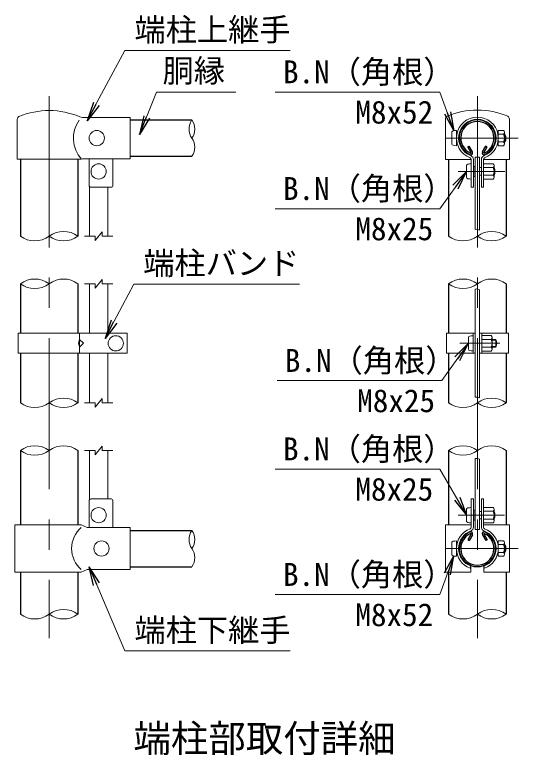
# Model space of a CAD drawing. Units: millimetres, scale not verified. Extents: x -4200 to 4200, y -2970 to 2970.
# Drawn here: x 975 to 2033, y 327 to 1881 of the extents above; entities that cross this region are included whole.
import ezdxf
from ezdxf.enums import TextEntityAlignment as Align

# ---------------------------------------------------------------- set-up
doc = ezdxf.new("R2010")
doc.units = ezdxf.units.MM
doc.header["$LTSCALE"] = 10
doc.linetypes.add('USER1', pattern=[50.8, 31.75, -6.35, 6.35, -6.35])
for name, color, linetype, lineweight in [('0-0_D-TTL-TXT', 7, 'Continuous', 25), ('0-3_D-BMK', 2, 'USER1', 13), ('0-4_D-STR1', 1, 'Continuous', 25), ('0-5_D-STR-DIM', 7, 'Continuous', 13), ('0-B_D-STR3', 3, 'Continuous', 13), ('0-C_D-STR-TXT', 7, 'Continuous', 13)]:
    doc.layers.add(name, color=color, linetype=linetype, lineweight=lineweight)
doc.layers.add('0-6_0', color=7, linetype='Continuous')
doc.styles.add('ＭＳ ゴシック', font='')
doc.styles.get('ＭＳ ゴシック').set_extended_font_data('MS Gothic')

# ---------------------------------------------------------------- blocks, each defined once
blk = doc.blocks.new('_Open')
at = {"layer": '0-6_0'}
blk.add_line((-10, 1.667), (0, 0), dxfattribs=at)
blk.add_lwpolyline([(-10, -1.667), (0, 0), (-10, 0)], dxfattribs=at)

msp = doc.modelspace()

# ---------------------------------------------------------------- linework, layer by layer
at = {"layer": '0-3_D-BMK'}
for p, q in [((1047.29, 1710.56), (1047.29, 572.56)), ((1947.29, 1710.56), (1947.29, 572.56)), ((1881.23, 1622.56), (2033.1, 1622.56)), ((1907.23, 1552.56), (2004.99, 1552.56)), ((1910.63, 1191.55), (1994.39, 1191.55)), ((1939.59, 1191.55), (1978.19, 1191.55)), ((1906.81, 830.66), (2004.56, 830.66)), ((1881.23, 760.66), (2033.1, 760.66))]:
    msp.add_line(p, q, dxfattribs=at)
at = {"layer": '0-4_D-STR1'}
for p, q in [((1217.29, 1660.56), (1347.32, 1660.56)), ((1926.92, 1604.05), (1929.7, 1605.66)), ((1933.94, 1591.9), (1926.92, 1604.05)), ((1936.72, 1593.5), (1929.7, 1605.66)), ((1957.85, 1593.5), (1964.87, 1605.66)), ((1960.63, 1591.9), (1967.65, 1604.05)), ((1967.65, 1604.05), (1964.87, 1605.66)), ((986.79, 1578.16), (986.79, 1416.56)), ((1107.79, 1578.16), (1107.79, 1416.56)), ((1217.29, 1584.36), (1347.32, 1584.36)), ((1886.79, 1577.56), (1886.79, 1416.56)), ((2007.79, 1577.56), (2007.79, 1416.56)), ((986.79, 1316.56), (986.79, 1212.55)), ((1107.79, 1316.56), (1107.79, 1212.55)), ((1886.79, 1316.56), (1886.79, 1212.55)), ((2007.79, 1316.56), (2007.79, 1212.55)), ((986.79, 1170.55), (986.79, 1066.56)), ((1107.79, 1170.55), (1107.79, 1066.56)), ((1886.79, 1170.55), (1886.79, 1066.56)), ((2007.79, 1170.55), (2007.79, 1066.56)), ((986.79, 966.56), (986.79, 810.66)), ((1107.79, 966.56), (1107.79, 810.66)), ((1886.79, 966.56), (1886.79, 810.66)), ((2007.79, 966.56), (2007.79, 810.66)), ((1217.29, 798.66), (1347.32, 798.66)), ((1933.94, 791.32), (1926.92, 779.17)), ((1926.92, 779.17), (1929.7, 777.56)), ((1936.72, 789.72), (1929.7, 777.56)), ((1957.85, 789.72), (1964.87, 777.56)), ((1960.63, 791.32), (1967.65, 779.17)), ((1967.65, 779.17), (1964.87, 777.56)), ((1217.29, 722.46), (1347.32, 722.46)), ((986.79, 710.66), (986.79, 622.66)), ((1107.79, 710.66), (1107.79, 622.66)), ((1886.79, 710.66), (1886.79, 622.66)), ((2007.79, 710.66), (2007.79, 622.66))]:
    msp.add_line(p, q, dxfattribs=at)
for centre, radius, start, end in [((1947.29, 1622.56), 38.1, 294.32478, 245.67522), ((1947.29, 1622.56), 34.89, 294.32478, 245.67522), ((1933.24, 1591.5), 4.01, 245.67522, 30), ((1933.24, 1591.5), 0.802, 245.67522, 30), ((1961.33, 1591.5), 4.01, 150, 294.32478), ((1961.33, 1591.5), 0.802, 150, 294.32478), ((1947.29, 760.66), 38.1, 114.32478, 65.67522), ((1933.24, 791.72), 4.01, 330, 114.32478), ((1961.33, 791.72), 4.01, 65.67522, 210), ((1947.29, 760.66), 34.89, 114.32478, 65.67522), ((1933.24, 791.72), 0.802, 330, 114.32478), ((1961.33, 791.72), 0.802, 65.67522, 210)]:
    msp.add_arc(centre, radius, start, end, dxfattribs=at)
at = {"layer": '0-5_D-STR-DIM'}
for p, q in [((1121.29, 1416.56), (1143.79, 1416.56)), ((1143.79, 1407.56), (1158.79, 1425.56)), ((1143.79, 1407.56), (1143.79, 1416.56)), ((1158.79, 1416.56), (1158.79, 1425.56)), ((1158.79, 1416.56), (1181.29, 1416.56)), ((1143.79, 1307.56), (1158.79, 1325.56)), ((1158.79, 1316.56), (1158.79, 1325.56)), ((1121.29, 1316.56), (1143.79, 1316.56)), ((1143.79, 1307.56), (1143.79, 1316.56)), ((1158.79, 1316.56), (1181.29, 1316.56)), ((1143.79, 1057.56), (1158.79, 1075.56)), ((1158.79, 1066.56), (1158.79, 1075.56)), ((1121.29, 1066.56), (1143.79, 1066.56)), ((1143.79, 1057.56), (1143.79, 1066.56)), ((1158.79, 1066.56), (1181.29, 1066.56)), ((1121.29, 966.56), (1143.79, 966.56)), ((1143.79, 957.56), (1158.79, 975.56)), ((1143.79, 957.56), (1143.79, 966.56)), ((1158.79, 966.56), (1158.79, 975.56)), ((1158.79, 966.56), (1181.29, 966.56))]:
    msp.add_line(p, q, dxfattribs=at)
for centre, radius, start, end in [((1374.56, 1641.51), 33.24, 145.03504, 214.96496), ((1320.08, 1641.51), 33.24, 325.03504, 34.96496), ((1320.08, 1603.41), 33.24, 325.03422, 34.96578), ((1944.33, 1415.6), 15.36, 60.95271, 95.76063), ((1017.04, 1457.31), 50.75, 233.41445, 306.58555), ((1077.54, 1375.81), 50.75, 53.41445, 126.58555), ((1077.54, 1457.31), 50.75, 233.41445, 306.58555), ((1917.04, 1457.31), 50.75, 233.41445, 306.58555), ((1977.54, 1375.81), 50.75, 53.41445, 126.58555), ((1977.54, 1457.31), 50.75, 233.41445, 306.58555), ((1017.04, 1275.81), 50.75, 53.41445, 126.58555), ((1077.54, 1275.81), 50.75, 53.41445, 126.58555), ((1917.04, 1275.81), 50.75, 53.41445, 126.58555), ((1977.54, 1275.81), 50.75, 53.41445, 126.58555), ((1017.04, 1357.31), 50.75, 233.41445, 306.58555), ((1917.04, 1357.31), 50.75, 233.41445, 306.58555), ((1944.33, 1290.33), 15.36, 60.95271, 95.76063), ((1077.54, 1025.81), 50.75, 53.41445, 126.58555), ((1944.33, 1063.4), 15.36, 60.95271, 95.76063), ((1977.54, 1025.81), 50.75, 53.41445, 126.58555), ((1017.04, 1107.31), 50.75, 233.41445, 306.58555), ((1077.54, 1107.31), 50.75, 233.41445, 306.58555), ((1917.04, 1107.31), 50.75, 233.41445, 306.58555), ((1977.54, 1107.31), 50.75, 233.41445, 306.58555), ((1017.04, 925.81), 50.75, 53.41445, 126.58555), ((1017.04, 1007.31), 50.75, 233.41445, 306.58555), ((1077.54, 925.81), 50.75, 53.41445, 126.58555), ((1917.04, 925.81), 50.75, 53.41445, 126.58555), ((1917.04, 1007.31), 50.75, 233.41445, 306.58555), ((1977.54, 925.81), 50.75, 53.41445, 126.58555), ((1944.33, 934.67), 15.36, 60.95271, 95.76063), ((1374.56, 779.61), 33.24, 145.03504, 214.96496), ((1320.08, 779.61), 33.24, 325.03504, 34.96496), ((1320.08, 741.51), 33.24, 325.03422, 34.96578), ((1017.04, 663.41), 50.75, 233.41445, 306.58555), ((1077.54, 581.91), 50.75, 53.41445, 126.58555), ((1077.54, 663.41), 50.75, 233.41445, 306.58555), ((1917.04, 663.41), 50.75, 233.41445, 306.58555), ((1977.54, 581.91), 50.75, 53.41445, 126.58555), ((1977.54, 663.41), 50.75, 233.41445, 306.58555)]:
    msp.add_arc(centre, radius, start, end, dxfattribs=at)
at = {"layer": '0-B_D-STR3'}
for p, q in [((1117.24, 1665.96), (1217.29, 1665.96)), ((1217.29, 1579.16), (1217.29, 1665.96)), ((980.29, 1578.16), (980.29, 1662.32)), ((2014.59, 1662.57), (2014.59, 1577.56)), ((1893.69, 1635.56), (1893.69, 1609.56)), ((1903.29, 1638.56), (1903.29, 1606.56)), ((2002.29, 1638.76), (1991.29, 1638.76)), ((1991.29, 1638.76), (1991.29, 1606.36)), ((2004.29, 1635.03), (2004.29, 1610.34)), ((1904.02, 1630.56), (1903.29, 1630.56)), ((1991.29, 1630.56), (1990.55, 1630.56)), ((2002.29, 1630.66), (1991.29, 1630.66)), ((2004.29, 1630.56), (2005.29, 1630.56)), ((2004.29, 1630.56), (2005.29, 1630.56)), ((2004.29, 1629.2), (2005.93, 1629.2)), ((2005.29, 1630.56), (2005.29, 1614.56)), ((1904.02, 1614.56), (1903.29, 1614.56)), ((1991.29, 1614.56), (1990.55, 1614.56)), ((2002.29, 1614.46), (1991.29, 1614.46)), ((2002.29, 1606.36), (1991.29, 1606.36)), ((2004.29, 1615.91), (2005.93, 1615.91)), ((2004.29, 1614.56), (2005.29, 1614.56)), ((2004.29, 1614.56), (2005.29, 1614.56)), ((980.29, 1578.16), (1114.29, 1578.16)), ((1114.29, 1578.16), (1117.29, 1579.16)), ((1117.29, 1579.16), (1217.29, 1579.16)), ((1131.29, 1523.16), (1131.29, 1579.16)), ((1181.29, 1523.16), (1181.29, 1579.16)), ((1934.29, 1519.16), (1934.29, 1577.7)), ((1938.89, 1519.16), (1938.89, 1577.7)), ((1942.79, 1582.56), (1942.79, 1430.78)), ((1942.79, 1582.56), (1951.79, 1582.56)), ((1951.79, 1582.56), (1951.79, 1428.93)), ((1955.69, 1519.16), (1955.69, 1577.7)), ((1960.29, 1519.16), (1960.29, 1577.7)), ((1960.29, 1577.56), (2014.59, 1577.56)), ((1924.69, 1539.44), (1924.69, 1565.44)), ((1942.29, 1563.2), (1938.89, 1563.2)), ((1942.29, 1563.2), (1942.29, 1541.92)), ((1942.29, 1560.56), (1942.79, 1560.56)), ((1951.79, 1560.56), (1955.69, 1560.56)), ((1980.29, 1568.76), (1960.29, 1568.76)), ((1980.29, 1560.66), (1960.29, 1560.66)), ((1982.29, 1565.03), (1982.29, 1540.34)), ((1982.29, 1560.56), (1982.29, 1544.56)), ((1982.29, 1559.2), (1982.93, 1559.2)), ((1942.29, 1541.92), (1938.89, 1541.92)), ((1942.29, 1544.56), (1942.79, 1544.56)), ((1951.79, 1544.56), (1955.69, 1544.56)), ((1980.29, 1544.46), (1960.29, 1544.46)), ((1982.29, 1545.91), (1982.93, 1545.91)), ((1980.29, 1536.36), (1960.29, 1536.36)), ((1132.29, 1520.51), (1132.29, 1416.56)), ((1135.29, 1519.16), (1177.29, 1519.16)), ((1170.29, 1519.16), (1170.29, 1416.56)), ((1934.29, 1519.16), (1938.89, 1519.16)), ((1955.69, 1519.16), (1960.29, 1519.16)), ((1132.29, 1316.56), (1132.29, 1212.55)), ((1170.29, 1316.56), (1170.29, 1212.55)), ((1942.79, 1305.62), (1942.79, 1078.68)), ((1951.79, 1303.76), (1951.79, 1076.83)), ((1211.28, 1212.55), (982.19, 1212.55)), ((982.19, 1170.55), (982.19, 1212.55)), ((1111.24, 1212.55), (1111.24, 1170.55)), ((1211.29, 1170.55), (1211.29, 1212.55)), ((1882.19, 1212.55), (1882.19, 1170.55)), ((1942.79, 1212.55), (1882.19, 1212.55)), ((1928.59, 1204.55), (1928.59, 1178.55)), ((1938.19, 1212.55), (1938.19, 1170.55)), ((1942.79, 1212.55), (1942.79, 1170.55)), ((1951.79, 1212.55), (1951.79, 1170.55)), ((1956.39, 1212.55), (1956.39, 1170.55)), ((1976.39, 1207.75), (1956.39, 1207.75)), ((1976.39, 1199.65), (1956.39, 1199.65)), ((1978.39, 1204.02), (1978.39, 1179.32)), ((1978.39, 1199.55), (1986.19, 1199.55)), ((1978.39, 1198.19), (1986.83, 1198.19)), ((1986.19, 1199.55), (1986.19, 1183.55)), ((1976.39, 1183.45), (1956.39, 1183.45)), ((1978.39, 1184.9), (1986.83, 1184.9)), ((1978.39, 1183.55), (1986.19, 1183.55)), ((1211.28, 1170.55), (982.19, 1170.55)), ((1132.29, 1170.55), (1132.29, 1066.56)), ((1170.29, 1170.55), (1170.29, 1066.56)), ((1882.19, 1170.55), (1942.79, 1170.55)), ((1976.39, 1175.35), (1956.39, 1175.35)), ((1132.29, 966.56), (1132.29, 863.31)), ((1170.29, 966.56), (1170.29, 864.66)), ((1942.79, 949.95), (1942.79, 800.66)), ((1951.79, 948.1), (1951.79, 800.66)), ((1131.29, 860.66), (1131.29, 804.66)), ((1135.29, 864.66), (1177.29, 864.66)), ((1181.29, 860.66), (1181.29, 804.66)), ((1934.29, 864.66), (1934.29, 805.52)), ((1934.29, 864.66), (1938.89, 864.66)), ((1938.89, 864.66), (1938.89, 805.52)), ((1955.69, 864.66), (1955.69, 805.52)), ((1955.69, 864.66), (1960.29, 864.66)), ((1960.29, 864.66), (1960.29, 805.52)), ((1924.69, 843.66), (1924.69, 817.66)), ((1942.29, 841.3), (1938.89, 841.3)), ((1942.29, 841.3), (1942.29, 820.02)), ((1980.29, 846.86), (1960.29, 846.86)), ((1982.29, 843.13), (1982.29, 818.44)), ((1942.29, 838.66), (1942.79, 838.66)), ((1951.79, 838.66), (1955.69, 838.66)), ((1980.29, 838.76), (1960.29, 838.76)), ((1960.29, 838.66), (1960.69, 838.66)), ((1982.29, 838.66), (1982.29, 822.66)), ((1982.29, 837.3), (1982.93, 837.3)), ((975.09, 810.66), (1114.89, 810.66)), ((975.09, 810.66), (975.09, 710.66)), ((1126.89, 804.66), (1114.89, 810.66)), ((1879.99, 810.66), (1934.29, 810.66)), ((1879.99, 810.66), (1879.99, 710.66)), ((1942.29, 820.02), (1938.89, 820.02)), ((1942.29, 822.66), (1942.79, 822.66)), ((1951.79, 822.66), (1955.69, 822.66)), ((1960.29, 822.66), (1960.69, 822.66)), ((1980.29, 822.56), (1960.29, 822.56)), ((1980.29, 814.46), (1960.29, 814.46)), ((1960.29, 810.66), (2014.59, 810.66)), ((1982.29, 824.01), (1982.93, 824.01)), ((2014.59, 810.66), (2014.59, 710.66)), ((1126.89, 804.66), (1217.29, 804.66)), ((1217.29, 716.66), (1217.29, 804.66)), ((1942.79, 800.66), (1951.79, 800.66)), ((1893.69, 773.66), (1893.69, 747.66)), ((1903.29, 776.66), (1903.29, 744.66)), ((1904.02, 768.66), (1903.29, 768.66)), ((1991.29, 768.66), (1990.55, 768.66)), ((2002.29, 776.86), (1991.29, 776.86)), ((1991.29, 776.86), (1991.29, 744.46)), ((2002.29, 768.76), (1991.29, 768.76)), ((2004.29, 773.13), (2004.29, 748.44)), ((2004.29, 768.66), (2005.29, 768.66)), ((2004.29, 768.66), (2005.29, 768.66)), ((2004.29, 767.3), (2005.93, 767.3)), ((2005.29, 768.66), (2005.29, 752.66)), ((1904.02, 752.66), (1903.29, 752.66)), ((1991.29, 752.66), (1990.55, 752.66)), ((2002.29, 752.56), (1991.29, 752.56)), ((2004.29, 754.01), (2005.93, 754.01)), ((2004.29, 752.66), (2005.29, 752.66)), ((2004.29, 752.66), (2005.29, 752.66)), ((2002.29, 744.46), (1991.29, 744.46)), ((1126.89, 716.66), (1114.89, 710.66)), ((1126.89, 716.66), (1217.29, 716.66)), ((1933.89, 723.61), (1932.32, 719.28)), ((1933.89, 723.61), (1933.89, 710.66)), ((1960.69, 723.61), (1960.69, 710.66)), ((1960.69, 723.61), (1962.25, 719.28)), ((975.09, 710.66), (1114.89, 710.66)), ((1879.99, 710.66), (1933.89, 710.66)), ((1960.69, 710.66), (2014.59, 710.66))]:
    msp.add_line(p, q, dxfattribs=at)
for points in [[(1879.99, 1662.57), (1879.99, 1577.56), (1934.29, 1577.56)], [(1951.79, 1170.55), (2012.39, 1170.55), (2012.39, 1212.55), (1951.79, 1212.55)]]:
    msp.add_lwpolyline(points, dxfattribs=at)
msp.add_lwpolyline([(1108.99, 1191.55), (1111.24, 1199.55), (1119.24, 1191.55), (1111.24, 1183.55)], close=True, dxfattribs=at)
for centre in [(1147.29, 1622.56), (1151.29, 1552.56), (1187.29, 1191.55), (1151.29, 830.66), (1157.29, 760.66)]:
    msp.add_circle(centre, 16, dxfattribs=at)
for centre, radius, start, end in [((1047.2, 1514.5), 165.87, 67.08235, 112.54718), ((1947.29, 1516.79), 164.5, 67.22973, 112.77027), ((986.29, 1662.32), 6, 116.57497, 180), ((1117.24, 1677.96), 12, 242.98608, 270), ((1886.59, 1662.57), 6.6, 116.72671, 180), ((1947.29, 1622.56), 44, 290.1633, 249.8367), ((2007.99, 1662.57), 6.6, 0, 63.27329), ((1165.49, 1622.56), 67.12, 145.68676, 221.15827), ((1947.29, 1622.56), 39.4, 289.83718, 250.16282), ((1999.21, 1634.71), 5.08, 307.21089, 52.78911), ((1986.88, 1622.56), 17.4, 332.26063, 27.73937), ((1990.29, 1622.56), 17, 331.92751, 28.07249), ((1999.19, 1610.41), 5.1, 307.42505, 52.57495), ((1930.29, 1577.7), 4, 0, 62.72039), ((1930.29, 1577.7), 8.6, 0, 65.03562), ((1964.29, 1577.7), 8.6, 114.96438, 180), ((1964.29, 1577.7), 4, 117.27961, 180), ((1964.88, 1552.56), 17.4, 332.26063, 27.73937), ((1977.21, 1564.71), 5.08, 307.21089, 52.78911), ((1967.29, 1552.56), 17, 331.92751, 28.07249), ((1977.19, 1540.41), 5.1, 307.42505, 52.57495), ((1135.29, 1523.16), 4, 180, 270), ((1177.29, 1523.16), 4, 270, 0), ((1960.98, 1191.55), 17.4, 332.26063, 27.73937), ((1973.31, 1203.7), 5.08, 307.21089, 52.78911), ((1971.19, 1191.55), 17, 331.92751, 28.07249), ((1973.29, 1179.4), 5.1, 307.42505, 52.57495), ((1135.29, 860.66), 4, 90, 180), ((1177.29, 860.66), 4, 0, 90), ((1977.21, 842.81), 5.08, 307.21089, 52.78911), ((1964.88, 830.66), 17.4, 332.26063, 27.73937), ((1967.29, 830.66), 17, 331.92751, 28.07249), ((1977.19, 818.51), 5.1, 307.42505, 52.57495), ((1152.06, 760.66), 57.6, 130.19176, 229.80824), ((1947.29, 760.66), 44, 110.1633, 250.11694), ((1947.29, 760.66), 39.4, 109.83718, 250.11694), ((1930.29, 805.52), 4, 297.27961, 0), ((1930.29, 805.52), 8.6, 294.96438, 0), ((1964.29, 805.52), 8.6, 180, 245.03562), ((1964.29, 805.52), 4, 180, 242.72039), ((1947.29, 760.66), 39.4, 289.88306, 70.16282), ((1947.29, 760.66), 44, 289.88306, 69.8367), ((1986.88, 760.66), 17.4, 332.26063, 27.73937), ((1999.21, 772.81), 5.08, 307.21089, 52.78911), ((1990.29, 760.66), 17, 331.92751, 28.07249), ((1999.19, 748.51), 5.1, 307.42505, 52.57495)]:
    msp.add_arc(centre, radius, start, end, dxfattribs=at)
for centre, start_param, end_param in [((1903.29, 1635.56), 1.5707963, 3.1415927), ((1903.29, 1609.56), 3.1415927, 4.712389), ((1934.29, 1565.44), 1.5707963, 3.1415927), ((1934.29, 1539.44), 3.1415927, 4.712389), ((1938.19, 1204.55), 1.5707963, 3.1415927), ((1938.19, 1178.55), 3.1415927, 4.712389), ((1934.29, 843.66), 1.5707963, 3.1415927), ((1934.29, 817.66), 3.1415927, 4.712389), ((1903.29, 773.66), 1.5707963, 3.1415927), ((1903.29, 747.66), 3.1415927, 4.712389)]:
    msp.add_ellipse(centre, major_axis=(9.6, 0), ratio=0.3125, start_param=start_param, end_param=end_param, dxfattribs=at)
at = {"layer": '0-C_D-STR-TXT'}
for points in [[(1553.96, 1806.57), (1206.7, 1806.57), (1128.22, 1660.57)], [(1439.93, 1719.24), (1272.91, 1719.24), (1238.2, 1631.76)], [(1522.58, 1719.24), (1868.65, 1719.24), (1897.34, 1639.95)], [(1522.58, 1474.22), (1868.65, 1474.22), (1923.52, 1550.93)], [(1573.33, 1316.09), (1225.18, 1316.09), (1165.62, 1203.75)], [(1526.48, 1113.21), (1872.55, 1113.21), (1927.42, 1189.92)], [(1522.58, 927.34), (1868.65, 927.34), (1923.68, 832.39)], [(1522.58, 663.85), (1868.65, 663.85), (1897.34, 743.14)], [(1553.96, 545.55), (1206.7, 545.55), (1132.07, 720.62)]]:
    msp.add_lwpolyline(points, dxfattribs=at)

# ---------------------------------------------------------------- block references
at = {"layer": '0-C_D-STR-TXT', "xscale": 4, "yscale": 4}
for p, rotation in [((1127.27, 1658.81), 241.73951), ((1237.46, 1629.9), 248.36243), ((1898.02, 1638.07), 289.89477), ((1924.69, 1552.56), 54.42149), ((1164.69, 1201.98), 242.07069), ((1928.59, 1191.55), 54.42149), ((1924.69, 830.66), 300.09685), ((1898.02, 745.03), 70.10523), ((1131.29, 722.46), 113.08931)]:
    msp.add_blockref('_Open', p, dxfattribs=dict(at, rotation=rotation))

# ---------------------------------------------------------------- texts
at = {"layer": '0-0_D-TTL-TXT', "style": 'ＭＳ ゴシック'}
msp.add_text('端柱部取付詳細', height=57.7, dxfattribs=at).set_placement((1224.39, 315.8), align=Align.BOTTOM_LEFT)
at = {"layer": '0-C_D-STR-TXT', "style": 'ＭＳ ゴシック'}
for s, p in [('端柱上継手', (1226.63, 1811.76)), ('胴縁', (1285.68, 1725.54)), ('B.N（角根）', (1538.82, 1723.18)), ('M8x52', (1690.91, 1638.6)), ('B.N（角根）', (1538.82, 1478.16)), ('M8x25', (1690.91, 1393.58)), ('端柱バンド', (1245.1, 1321.27)), ('B.N（角根）', (1542.72, 1117.14)), ('M8x25', (1694.81, 1032.57)), ('B.N（角根）', (1538.82, 931.28)), ('M8x25', (1690.91, 846.7)), ('B.N（角根）', (1538.82, 667.78)), ('M8x52', (1690.91, 583.21)), ('端柱下継手', (1226.63, 550.74))]:
    msp.add_text(s, height=48.09, dxfattribs=at).set_placement(p, align=Align.BOTTOM_LEFT)

doc.saveas('drawing.dxf')
